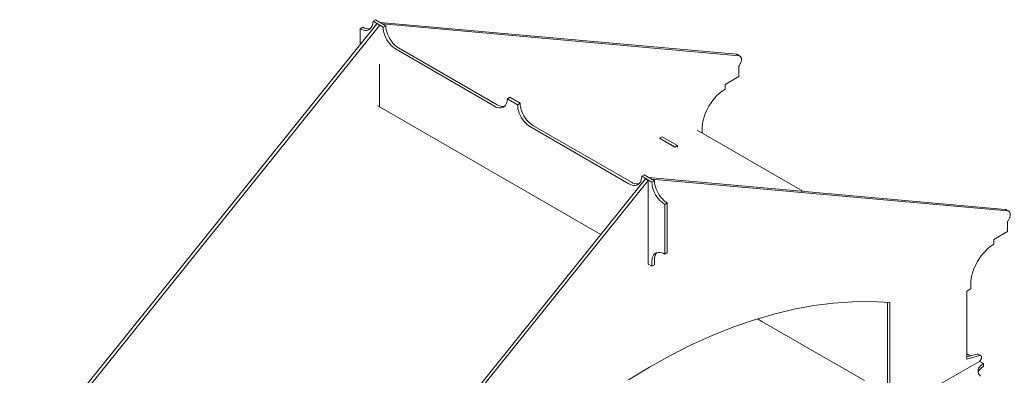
# Model space of a CAD drawing. Header units: millimetres. Extents: x -15 to 2469, y -157 to 2253.
# Drawn here: x -12 to 1357, y 776 to 1268 of the extents above; entities that cross this region are included whole.
import ezdxf

# ---------------------------------------------------------------- set-up
doc = ezdxf.new("R2010")
doc.units = ezdxf.units.MM
doc.header["$MEASUREMENT"] = 0

msp = doc.modelspace()

# ---------------------------------------------------------------- linework, layer by layer
at = {"color": 0, "linetype": 'Continuous', "lineweight": 0, "extrusion": (-2.77556e-17, 0.816497, 0.57735)}
for p, q in [((-11.6, 649.2), (481.7, 1262.8)), ((485.2, 1260.7), (-8, 647.2)), ((474, 1257.6), (475, 1259.4)), ((475, 1259.4), (475.7, 1261.5)), ((475.7, 1261.5), (476.2, 1263.9)), ((476.2, 1263.9), (476.4, 1266.4)), ((476.4, 1266.4), (479.9, 1268.5)), ((476.4, 1266.4), (490.5, 1258.3)), ((479.9, 1268.5), (494, 1260.3)), ((486.4, 1264.7), (978.4, 1220.8)), ((981.9, 1218.7), (489.9, 1262.7)), ((490.5, 1258.3), (494, 1260.3)), ((494, 1260.3), (494.2, 1257.6)), ((458.7, 1256.2), (462.2, 1258.3)), ((458.7, 1256.2), (461, 1255.1)), ((458.7, 1234.2), (458.7, 1256.2)), ((461, 1255.1), (463.2, 1254.3)), ((462.2, 1258.3), (464.5, 1257.1)), ((463.2, 1254.3), (465.4, 1253.9)), ((464.5, 1257.1), (466.8, 1256.3)), ((465.4, 1253.9), (467.5, 1253.9)), ((466.8, 1256.3), (469, 1255.9)), ((467.5, 1253.9), (469.4, 1254.2)), ((469, 1255.9), (471, 1255.9)), ((469.4, 1254.2), (471.2, 1255)), ((471, 1255.9), (472.8, 1256.2)), ((471.2, 1255), (472.7, 1256.1)), ((472.7, 1256.1), (474, 1257.6)), ((490.5, 1258.3), (490.6, 1255.5)), ((490.6, 1255.5), (491.1, 1252.6)), ((491.1, 1252.6), (491.8, 1249.7)), ((491.8, 1249.7), (492.9, 1246.7)), ((492.9, 1246.7), (494.1, 1243.7)), ((494.2, 1257.6), (494.6, 1254.7)), ((494.6, 1254.7), (495.4, 1251.7)), ((495.4, 1251.7), (496.4, 1248.7)), ((496.4, 1248.7), (497.7, 1245.8)), ((497.7, 1245.8), (499.2, 1242.9)), ((494.1, 1243.7), (495.7, 1240.8)), ((495.7, 1240.8), (497.4, 1238.1)), ((497.4, 1238.1), (499.3, 1235.5)), ((499.2, 1242.9), (500.9, 1240.1)), ((499.3, 1235.5), (501.4, 1233.1)), ((500.9, 1240.1), (502.9, 1237.5)), ((501.4, 1233.1), (503.6, 1231)), ((502.9, 1237.5), (504.9, 1235.2)), ((504.9, 1235.2), (507.1, 1233)), ((507.1, 1233), (509.4, 1231.2)), ((503.6, 1231), (505.9, 1229.2)), ((505.9, 1229.2), (508.2, 1227.7)), ((508.2, 1227.7), (644.3, 1149.1)), ((509.4, 1231.2), (511.7, 1229.7)), ((511.7, 1229.7), (647.8, 1151.1)), ((978.4, 1220.8), (978.9, 1220.7)), ((978.9, 1220.7), (979.4, 1220.5)), ((979.4, 1220.5), (979.9, 1220.3)), ((983.4, 1218.3), (979.9, 1220.3)), ((982.5, 1218.6), (981.9, 1218.7)), ((982.9, 1218.5), (982.5, 1218.6)), ((983.4, 1218.3), (982.9, 1218.5)), ((983.8, 1218), (983.4, 1218.3)), ((984.2, 1217.6), (983.8, 1218)), ((485.2, 1148.3), (485.2, 1207.1)), ((981.9, 1204.4), (982.5, 1205.1)), ((981.9, 1190.2), (981.9, 1204.4)), ((982.5, 1205.1), (982.9, 1205.9)), ((982.9, 1205.9), (983.4, 1206.6)), ((983.4, 1206.6), (983.8, 1207.4)), ((983.8, 1207.4), (984.2, 1208.2)), ((984.5, 1217.2), (984.2, 1217.6)), ((984.2, 1208.2), (984.5, 1209)), ((984.8, 1216.7), (984.5, 1217.2)), ((984.5, 1209), (984.8, 1209.8)), ((985, 1216.2), (984.8, 1216.7)), ((984.8, 1209.8), (985, 1210.6)), ((985.2, 1215.6), (985, 1216.2)), ((985, 1210.6), (985.2, 1211.4)), ((985.4, 1215), (985.2, 1215.6)), ((985.2, 1211.4), (985.4, 1212.1)), ((985.4, 1214.3), (985.4, 1215)), ((985.5, 1213.6), (985.4, 1214.3)), ((985.4, 1212.9), (985.5, 1213.6)), ((985.4, 1212.1), (985.4, 1212.9)), ((962.8, 1179.1), (981.9, 1190.2)), ((962.8, 1172.6), (962.8, 1179.1)), ((950.7, 1162.8), (954.6, 1166.6)), ((954.6, 1166.6), (958.7, 1169.9)), ((958.7, 1169.9), (962.8, 1172.6)), ((791.1, 971.6), (482.9, 1149.6)), ((647.8, 1151.1), (650.1, 1149.9)), ((650.1, 1149.9), (652.4, 1149.2)), ((658.3, 1149), (659.6, 1150.4)), ((659.6, 1150.4), (660.6, 1152.2)), ((660.6, 1152.2), (661.4, 1154.3)), ((661.4, 1154.3), (661.8, 1156.7)), ((661.8, 1156.7), (662, 1159.3)), ((662, 1159.3), (665.5, 1161.3)), ((662, 1159.3), (676.1, 1151.1)), ((665.5, 1161.3), (679.6, 1153.1)), ((676.1, 1151.1), (679.6, 1153.1)), ((676.1, 1151.1), (676.3, 1148.4)), ((679.6, 1153.1), (679.8, 1150.4)), ((679.8, 1150.4), (680.2, 1147.5)), ((940.3, 1148.9), (943.5, 1153.8)), ((943.5, 1153.8), (946.9, 1158.5)), ((946.9, 1158.5), (950.7, 1162.8)), ((644.3, 1149.1), (646.6, 1147.9)), ((646.6, 1147.9), (648.9, 1147.1)), ((648.9, 1147.1), (651.1, 1146.7)), ((651.1, 1146.7), (653.1, 1146.7)), ((652.4, 1149.2), (654.6, 1148.8)), ((653.1, 1146.7), (655.1, 1147.1)), ((654.6, 1148.8), (656.7, 1148.7)), ((655.1, 1147.1), (656.8, 1147.8)), ((656.7, 1148.7), (658.4, 1149.1)), ((656.8, 1147.8), (658.3, 1149)), ((676.3, 1148.4), (676.7, 1145.5)), ((676.7, 1145.5), (677.5, 1142.5)), ((677.5, 1142.5), (678.5, 1139.5)), ((678.5, 1139.5), (679.8, 1136.6)), ((679.8, 1136.6), (681.3, 1133.7)), ((680.2, 1147.5), (681, 1144.6)), ((681, 1144.6), (682, 1141.6)), ((682, 1141.6), (683.3, 1138.6)), ((683.3, 1138.6), (684.8, 1135.7)), ((684.8, 1135.7), (686.6, 1133)), ((933.4, 1132.9), (935.3, 1138.3)), ((935.3, 1138.3), (937.6, 1143.7)), ((937.6, 1143.7), (940.3, 1148.9)), ((681.3, 1133.7), (683, 1130.9)), ((683, 1130.9), (684.9, 1128.3)), ((684.9, 1128.3), (687, 1125.9)), ((686.6, 1133), (688.5, 1130.4)), ((687, 1125.9), (689.2, 1123.8)), ((688.5, 1130.4), (690.6, 1128)), ((689.2, 1123.8), (691.5, 1122)), ((690.6, 1128), (692.7, 1125.9)), ((691.5, 1122), (693.8, 1120.5)), ((692.7, 1125.9), (695, 1124)), ((695, 1124), (697.3, 1122.5)), ((697.3, 1122.5), (833.4, 1043.9)), ((931, 1117.6), (931.3, 1122.4)), ((931.3, 1122.4), (932.1, 1127.6)), ((932.1, 1127.6), (933.4, 1132.9)), ((693.8, 1120.5), (829.9, 1041.9)), ((924.2, 1115.7), (1070.2, 1031.4)), ((931, 1111.7), (931, 1117.6)), ((875.9, 1106.8), (872.3, 1104.8)), ((872.3, 1104.8), (892.9, 1092.9)), ((893.5, 1092.5), (872.3, 1104.8)), ((897.1, 1094.6), (875.9, 1106.8)), ((897.1, 1094.6), (893.5, 1092.5)), ((897.1, 1092.2), (897.1, 1094.6)), ((847.6, 1052.1), (851.1, 1054.1)), ((851.1, 1054.1), (865.3, 1046)), ((359.7, 434.9), (852.9, 1048.5)), ((856.4, 1046.4), (363.2, 432.9)), ((829.9, 1041.9), (832.2, 1040.7)), ((832.2, 1040.7), (834.5, 1040)), ((833.4, 1043.9), (835.7, 1042.8)), ((834.5, 1040), (836.7, 1039.5)), ((835.7, 1042.8), (838, 1042)), ((838, 1042), (840.2, 1041.6)), ((838.7, 1039.5), (840.7, 1039.9)), ((840.2, 1041.6), (842.3, 1041.6)), ((840.7, 1039.9), (842.4, 1040.7)), ((842.3, 1041.6), (844, 1041.9)), ((842.4, 1040.7), (843.9, 1041.8)), ((843.9, 1041.8), (845.2, 1043.3)), ((845.2, 1043.3), (846.2, 1045.1)), ((846.2, 1045.1), (847, 1047.2)), ((847, 1047.2), (847.4, 1049.5)), ((847.4, 1049.5), (847.6, 1052.1)), ((847.6, 1052.1), (861.7, 1043.9)), ((856.4, 1046.4), (852.9, 1048.5)), ((856.4, 992.8), (856.4, 1046.4)), ((857.6, 1050.4), (1349.6, 1006.4)), ((1353.2, 1004.4), (861.2, 1048.3)), ((861.7, 1043.9), (865.3, 1046)), ((861.7, 1043.9), (861.9, 1041.2)), ((861.9, 1041.2), (862.3, 1038.3)), ((865.3, 1046), (865.4, 1043.2)), ((865.4, 1043.2), (865.9, 1040.4)), ((865.9, 1040.4), (866.6, 1037.4)), ((836.7, 1039.5), (838.7, 1039.5)), ((862.3, 1038.3), (863.1, 1035.4)), ((863.1, 1035.4), (864.1, 1032.4)), ((864.1, 1032.4), (865.4, 1029.4)), ((865.4, 1029.4), (866.9, 1026.5)), ((866.6, 1037.4), (867.6, 1034.4)), ((866.9, 1026.5), (868.6, 1023.8)), ((867.6, 1034.4), (868.9, 1031.4)), ((868.9, 1031.4), (870.4, 1028.6)), ((870.4, 1028.6), (872.2, 1025.8)), ((868.6, 1023.8), (870.6, 1021.2)), ((870.6, 1021.2), (872.6, 1018.8)), ((872.2, 1025.8), (874.1, 1023.2)), ((872.6, 1018.8), (874.8, 1016.7)), ((874.1, 1023.2), (876.2, 1020.8)), ((874.8, 1016.7), (877.1, 1014.8)), ((876.2, 1020.8), (878.4, 1018.7)), ((877.1, 1014.8), (879.4, 1013.3)), ((878.4, 1018.7), (880.6, 1016.9)), ((879.4, 1013.3), (882.9, 1015.4)), ((879.4, 1013.3), (879.4, 944.5)), ((880.6, 1016.9), (882.9, 1015.4)), ((882.9, 1015.4), (882.9, 946.6)), ((1349.6, 1006.4), (1350.2, 1006.4)), ((1350.2, 1006.4), (1350.6, 1006.2)), ((1350.6, 1006.2), (1351.1, 1006)), ((1354.6, 1003.9), (1351.1, 1006)), ((1353.7, 1004.3), (1353.2, 1004.4)), ((1354.2, 1004.2), (1353.7, 1004.3)), ((1354.6, 1003.9), (1354.2, 1004.2)), ((1355, 1003.6), (1354.6, 1003.9)), ((1355.4, 1003.3), (1355, 1003.6)), ((1355.8, 1002.9), (1355.4, 1003.3)), ((1356, 1002.4), (1355.8, 1002.9)), ((1356.3, 1001.9), (1356, 1002.4)), ((1356.5, 1001.3), (1356.3, 1001.9)), ((1356.6, 1000.7), (1356.5, 1001.3)), ((1356.7, 1000), (1356.6, 1000.7)), ((1356.7, 999.3), (1356.7, 1000)), ((1356.7, 998.6), (1356.7, 999.3)), ((856.4, 930.9), (856.4, 992.8)), ((1353.2, 990.1), (1353.7, 990.8)), ((1353.2, 975.8), (1353.2, 990.1)), ((1353.7, 990.8), (1354.2, 991.5)), ((1354.2, 991.5), (1354.6, 992.3)), ((1354.6, 992.3), (1355, 993.1)), ((1355, 993.1), (1355.4, 993.8)), ((1355.4, 993.8), (1355.8, 994.6)), ((1355.8, 994.6), (1356, 995.4)), ((1356, 995.4), (1356.3, 996.2)), ((1356.3, 996.2), (1356.5, 997)), ((1356.5, 997), (1356.6, 997.8)), ((1356.6, 997.8), (1356.7, 998.6)), ((1334.1, 964.8), (1353.2, 975.8)), ((1329.9, 955.6), (1334.1, 958.3)), ((1334.1, 958.3), (1334.1, 964.8)), ((865.4, 944.7), (864.1, 943.2)), ((866.9, 945.8), (865.4, 944.7)), ((867.6, 945.2), (866.6, 943.4)), ((868.6, 946.5), (866.9, 945.8)), ((868.8, 946.6), (867.6, 945.2)), ((870.6, 946.9), (868.6, 946.5)), ((872.6, 946.9), (870.6, 946.9)), ((874.8, 946.5), (872.6, 946.9)), ((877.1, 945.7), (874.8, 946.5)), ((879.4, 944.5), (877.1, 945.7)), ((879.4, 944.5), (882.9, 946.6)), ((1314.7, 939.5), (1318.2, 944.2)), ((1318.2, 944.2), (1321.9, 948.4)), ((1321.9, 948.4), (1325.8, 952.3)), ((1325.8, 952.3), (1329.9, 955.6)), ((861.7, 927.8), (856.4, 930.9)), ((861.9, 936.9), (861.7, 934.3)), ((861.7, 934.3), (861.7, 927.8)), ((862.3, 939.3), (861.9, 936.9)), ((863.1, 941.4), (862.3, 939.3)), ((864.1, 943.2), (863.1, 941.4)), ((865.4, 939), (865.3, 936.4)), ((865.3, 936.4), (865.3, 929.8)), ((865.9, 941.3), (865.4, 939)), ((866.6, 943.4), (865.9, 941.3)), ((1308.8, 929.3), (1311.6, 934.5)), ((1311.6, 934.5), (1314.7, 939.5)), ((861.7, 927.8), (865.3, 929.8)), ((1303.3, 913.3), (1304.7, 918.6)), ((1304.7, 918.6), (1306.5, 924)), ((1306.5, 924), (1308.8, 929.3)), ((1302.3, 903.2), (1302.5, 908.1)), ((1302.3, 896.7), (1302.3, 903.2)), ((1302.5, 908.1), (1303.3, 913.3)), ((1296.6, 893.4), (1302.3, 896.7)), ((1296.6, 799.5), (1296.6, 893.4)), ((1085.5, 873.4), (1112.6, 876.9)), ((1112.6, 876.9), (1139.1, 878.7)), ((1139.1, 878.7), (1165.1, 878.9)), ((1165.1, 878.9), (1190.5, 877.5)), ((1187, 740.4), (1187, 877.7)), ((1190.5, 877.5), (1190.5, 738.3)), ((1030.2, 861.6), (1058.1, 868.3)), ((1058.1, 868.3), (1085.5, 873.4)), ((973.6, 843.4), (1002.1, 853.3)), ((1002.1, 853.3), (1030.2, 861.6)), ((1013.8, 851.4), (1007.6, 855)), ((1013.8, 851.4), (1035, 839.1)), ((944.9, 832), (973.6, 843.4)), ((1155.2, 769.7), (1035, 839.1)), ((916.1, 819), (944.9, 832)), ((887.2, 804.5), (916.1, 819)), ((858.2, 788.5), (887.2, 804.5)), ((1243.6, 755.5), (1314.3, 796.3)), ((1301.3, 803.8), (1296.6, 806.5)), ((1296.6, 802.5), (1311.1, 806.4)), ((1314.6, 804.4), (1296.6, 799.5)), ((1311.1, 806.4), (1311.8, 806.5)), ((1311.8, 806.5), (1312.2, 806.4)), ((1312.2, 806.4), (1312.5, 806.3)), ((1316, 804.3), (1312.5, 806.3)), ((1314.3, 796.3), (1314.6, 796.6)), ((1319.6, 793.2), (1314.3, 796.3)), ((1315.4, 804.5), (1314.6, 804.4)), ((1314.6, 796.6), (1315, 797)), ((1315, 797), (1315.4, 797.4)), ((1315.7, 804.4), (1315.4, 804.5)), ((1315.4, 797.4), (1315.7, 797.8)), ((1316, 804.3), (1315.7, 804.4)), ((1315.7, 797.8), (1316, 798.3)), ((1316.3, 804.1), (1316, 804.3)), ((1316, 798.3), (1316.3, 798.8)), ((1316.6, 803.9), (1316.3, 804.1)), ((1316.3, 798.8), (1316.6, 799.4)), ((1316.8, 803.6), (1316.6, 803.9)), ((1316.6, 799.4), (1316.8, 799.9)), ((1316.9, 803.2), (1316.8, 803.6)), ((1316.8, 799.9), (1316.9, 800.4)), ((1317, 802.8), (1316.9, 803.2)), ((1316.9, 800.4), (1317, 800.9)), ((1317.1, 802.4), (1317, 802.8)), ((1317, 800.9), (1317.1, 801.5)), ((1317.1, 801.9), (1317.1, 802.4)), ((1317.1, 801.5), (1317.1, 801.9)), ((829.2, 771), (858.2, 788.5)), ((1312.3, 783), (1312.5, 784.9)), ((1312.5, 781.1), (1312.3, 783)), ((1312.5, 784.9), (1313.1, 786.7)), ((1312.5, 781), (1313.1, 782.7)), ((1313.1, 779.3), (1312.5, 781.1)), ((1313.1, 786.7), (1314.2, 788.5)), ((1313.1, 782.7), (1314.2, 784.5)), ((1314.1, 784.3), (1314.3, 784.4)), ((1314.2, 788.5), (1315.6, 790.2)), ((1314.2, 784.5), (1315.6, 786.1)), ((1314.3, 784.4), (1314.3, 784.6)), ((1315.6, 790.2), (1317.4, 791.8)), ((1315.6, 786.1), (1317.4, 787.7)), ((1317.4, 791.8), (1319.6, 793.2)), ((1317.4, 787.7), (1319.6, 789.1)), ((1319.6, 789.1), (1319.6, 793.2)), ((1314.2, 777.5), (1313.1, 779.3)), ((1315.6, 775.8), (1314.2, 777.5))]:
    msp.add_line(p, q, dxfattribs=at)

doc.saveas('drawing.dxf')
